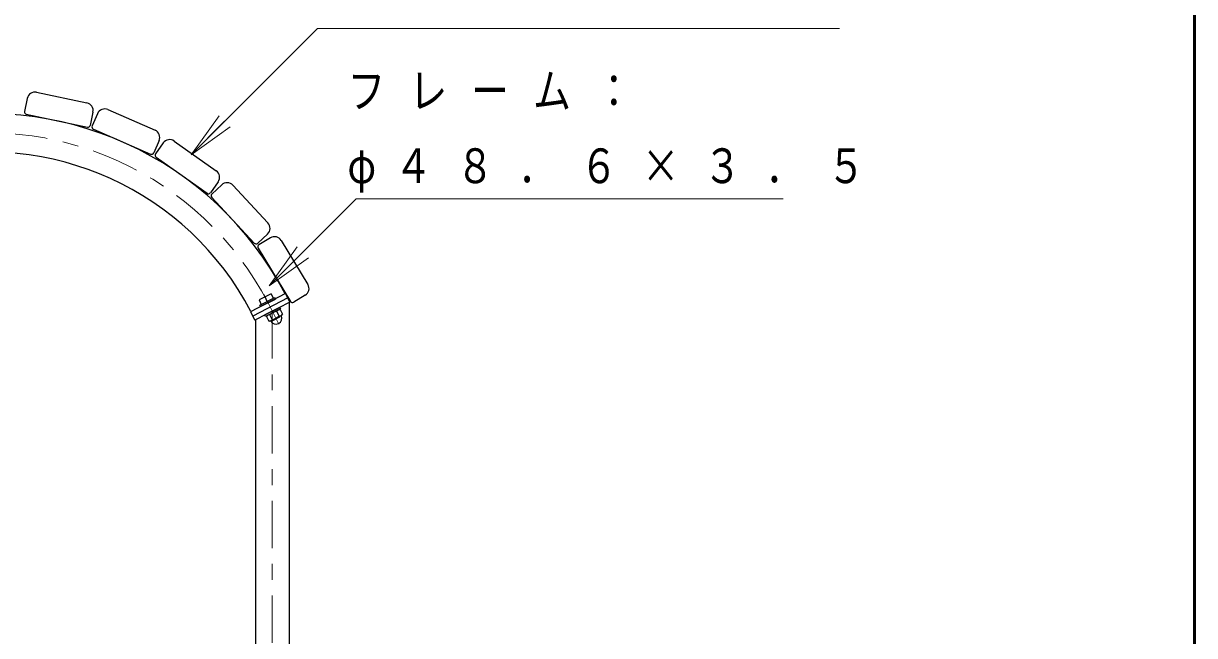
# Model space of a CAD drawing. Units: millimetres on the paper. Extents: x -365 to 0, y -26 to 257.
# Drawn here: x -74 to 0, y 90.9 to 129.6 of the extents above; entities that cross this region are included whole.
import ezdxf

# ---------------------------------------------------------------- set-up
doc = ezdxf.new("R2010")
doc.units = ezdxf.units.MM
doc.linetypes.add('USER1', pattern=[4.5, 2.5, -2])
doc.linetypes.add('USER2', pattern=[6, 3, -1, 1, -1])
doc.layers.add('1_20', color=7, linetype='Continuous', lineweight=25)
doc.layers.add('NAKAMURA図枠', color=7, linetype='Continuous', lineweight=13)
doc.styles.add('ＭＳ ゴシック', font='')
doc.styles.get('ＭＳ ゴシック').set_extended_font_data('MS Gothic')

msp = doc.modelspace()

# ---------------------------------------------------------------- linework, layer by layer
at = {"layer": '1_20', "color": 40}
for p, q in [((-73.213, 125.267), (-70.033, 124.596)), ((-73.805, 124.881), (-73.981, 124.05)), ((-73.865, 123.872), (-70, 123.056)), ((-69.647, 124.003), (-69.823, 123.172)), ((-69.36, 123.911), (-69.701, 123.133)), ((-68.702, 124.169), (-65.724, 122.867)), ((-69.623, 122.935), (-66.004, 121.352)), ((-65.466, 122.209), (-65.807, 121.43)), ((-64.507, 122.179), (-61.855, 120.3)), ((-65.204, 122.06), (-65.695, 121.367)), ((-65.659, 121.158), (-62.436, 118.874)), ((-61.736, 119.603), (-62.227, 118.91)), ((-61.509, 119.405), (-62.131, 118.825)), ((-60.802, 119.38), (-58.587, 117.002)), ((-62.138, 118.613), (-59.446, 115.723)), ((-58.612, 116.295), (-59.234, 115.716)), ((-58.433, 116.053), (-59.159, 115.612)), ((-57.746, 115.885), (-56.059, 113.108)), ((-59.21, 115.406), (-57.159, 112.03)), ((-56.226, 112.421), (-56.953, 111.98))]:
    msp.add_line(p, q, dxfattribs=at)
at = {"layer": '1_20', "lineweight": 13}
for p, q in [((-63.448, 121.313), (-61.677, 123.785)), ((-63.448, 121.313), (-61.324, 123.431)), ((-60.971, 123.077), (-63.448, 121.313)), ((-58.5, 113.017), (-56.732, 115.492)), ((-58.5, 113.017), (-56.378, 115.138)), ((-56.025, 114.785), (-58.5, 113.017))]:
    msp.add_line(p, q, dxfattribs=at)
at = {"layer": '1_20'}
for p, q in [((-57.472, 112.525), (-59.689, 111.369)), ((-57.472, 112.525), (-59.689, 111.369)), ((-57.333, 112.259), (-59.55, 111.103)), ((-57.194, 111.992), (-59.411, 110.837)), ((-57.194, 111.992), (-59.411, 110.837)), ((-58.39, 112.513), (-59.148, 112.129)), ((-59.148, 112.129), (-59.004, 111.843)), ((-59.093, 111.798), (-58.156, 112.272)), ((-59.048, 111.709), (-58.111, 112.183)), ((-58.625, 112.035), (-58.769, 112.321)), ((-58.39, 112.513), (-58.246, 112.227)), ((-58.156, 112.272), (-58.111, 112.183)), ((-57.194, 111.992), (-57.472, 112.525)), ((-57.194, 111.992), (-57.333, 112.259)), ((-57.243, 111.967), (-57.243, 61.846)), ((-59.689, 111.369), (-59.411, 110.837)), ((-59.411, 110.837), (-59.55, 111.103)), ((-59.048, 111.709), (-59.093, 111.798)), ((-58.777, 111.174), (-57.84, 111.648)), ((-57.84, 111.648), (-58.777, 111.174)), ((-58.732, 111.084), (-58.777, 111.174)), ((-57.795, 111.559), (-58.732, 111.084)), ((-58.642, 111.13), (-58.683, 111.066)), ((-58.642, 111.13), (-57.885, 111.513)), ((-58.318, 110.888), (-58.465, 111.177)), ((-58.461, 110.773), (-57.704, 111.156)), ((-57.881, 111.109), (-58.028, 111.398)), ((-57.885, 111.513), (-57.809, 111.509)), ((-57.84, 111.648), (-57.795, 111.559)), ((-57.809, 111.509), (-57.662, 111.22)), ((-57.704, 111.156), (-57.662, 111.22)), ((-59.378, 110.854), (-59.378, 61.846)), ((-58.683, 111.066), (-58.537, 110.777)), ((-58.461, 110.773), (-58.537, 110.777))]:
    msp.add_line(p, q, dxfattribs=at)
at = {"layer": '1_20', "linetype": 'USER2', "lineweight": 13}
for p, q in [((-58.854, 112.493), (-57.9, 110.593)), ((-58.311, 111.411), (-58.311, 52.851))]:
    msp.add_line(p, q, dxfattribs=at)
at = {"layer": '1_20', "linetype": 'USER1', "lineweight": 13}
msp.add_line((-58.283, 110.807), (-57.837, 111.033), dxfattribs=at)
at = {"layer": '1_20', "lineweight": 13}
for points in [[(-63.448, 121.313), (-55.445, 129.296), (-22.445, 129.296)], [(-58.5, 113.017), (-53.001, 118.516), (-26.001, 118.516)]]:
    msp.add_lwpolyline(points, dxfattribs=at)
at = {"layer": '1_20', "color": 40}
for centre, radius, start, end in [((-73.316, 124.778), 0.5, 78.07944, 168.07944), ((-70.136, 124.107), 0.5, 348.07944, 78.07944), ((-73.834, 124.019), 0.15, 168.07944, 258.07944), ((-68.902, 123.711), 0.5, 66.37944, 156.37944), ((-69.969, 123.203), 0.15, 258.07944, 348.07944), ((-69.563, 123.073), 0.15, 156.37944, 246.37944), ((-65.924, 122.409), 0.5, 336.37944, 66.37944), ((-64.796, 121.771), 0.5, 54.67944, 144.67944), ((-65.944, 121.49), 0.15, 246.37944, 336.37944), ((-65.573, 121.28), 0.15, 144.67944, 234.67944), ((-62.144, 119.892), 0.5, 324.67944, 54.67944), ((-61.168, 119.039), 0.5, 42.97944, 132.97944), ((-62.35, 118.996), 0.15, 234.67944, 324.67944), ((-62.029, 118.716), 0.15, 132.97944, 222.97944), ((-58.953, 116.661), 0.5, 312.97944, 42.97944), ((-59.336, 115.826), 0.15, 222.97944, 312.97944), ((-59.082, 115.484), 0.15, 121.27944, 211.27944), ((-58.173, 115.626), 0.5, 31.27944, 121.27944), ((-56.486, 112.848), 0.5, 301.27944, 31.27944), ((-57.031, 112.108), 0.15, 211.27944, 301.27944)]:
    msp.add_arc(centre, radius, start, end, dxfattribs=at)
at = {"layer": '1_20', "color": 2}
for radius in [21.215, 18.785]:
    msp.add_arc((-76.316, 102.703), radius, 27.52944, 179.49999, dxfattribs=at)
at = {"layer": '1_20', "color": 2, "linetype": 'USER2', "lineweight": 13}
msp.add_arc((-76.316, 102.703), 20, 27.52944, 179.50001, dxfattribs=at)
at = {"layer": '1_20'}
for centre, radius, start, end in [((-58.441, 110.734), 0.443, 92.99659, 116.86166), ((-57.897, 110.598), 0.811, 99.27359, 134.44972), ((-58.082, 110.965), 0.375, 206.86167, 26.86166), ((-58.449, 111.688), 0.811, 279.27361, 314.44974), ((-57.684, 111.118), 0.443, 116.86169, 140.72672), ((-57.904, 111.552), 0.443, 272.99661, 296.86162), ((-58.661, 111.168), 0.443, 296.86167, 320.72674)]:
    msp.add_arc(centre, radius, start, end, dxfattribs=at)
at = {"layer": 'NAKAMURA図枠', "lineweight": 50}
msp.add_line((0, 0), (0, 257), dxfattribs=at)

# ---------------------------------------------------------------- texts
at = {"layer": '1_20', "char_height": 2.199, "attachment_point": 4, "style": 'ＭＳ ゴシック'}
for s, insert in [('\\T1.63;\\W0.8;フレーム：', (-53.562, 125.316)), ('\\T1.63;\\W0.8;φ４８．６×３．５', (-53.562, 120.316))]:
    msp.add_mtext(s, dxfattribs=dict(at, insert=insert))

doc.saveas('drawing.dxf')
